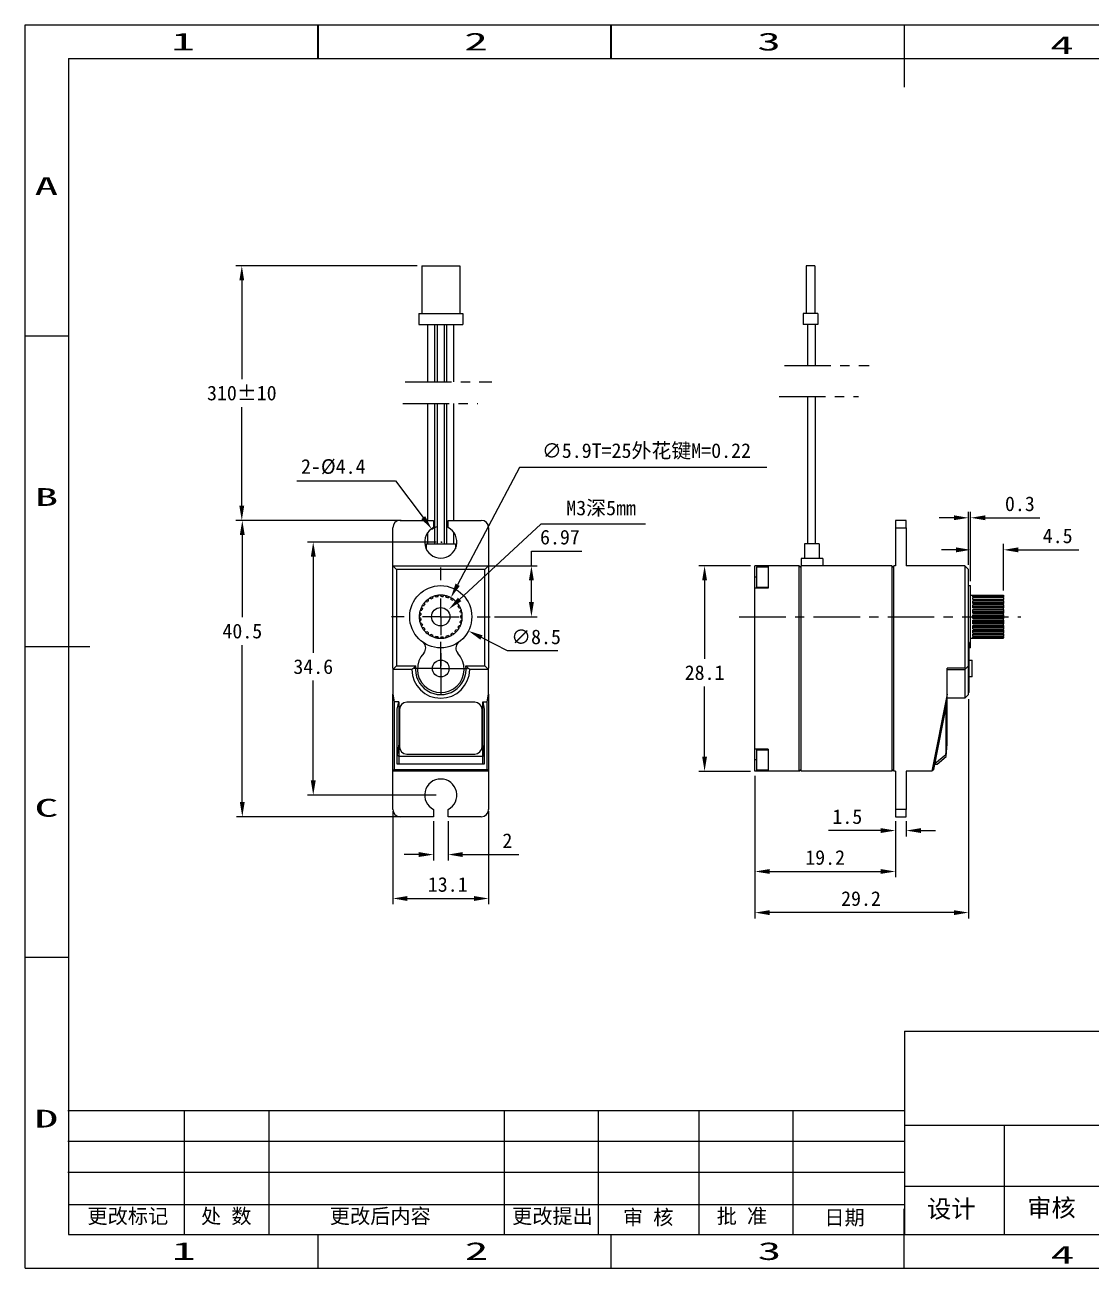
# Model space of a CAD drawing. Header units: millimetres. Extents: x 446 to 686, y -17 to 153.
# Drawn here: x 446 to 591.8, y -16.8 to 153.2 of the extents above; entities that cross this region are included whole.
import ezdxf
from ezdxf.enums import TextEntityAlignment as Align

# ---------------------------------------------------------------- set-up
doc = ezdxf.new("R2010")
doc.units = ezdxf.units.MM
doc.header["$PDSIZE"] = -1
doc.linetypes.add('CENTER', pattern=[10.16, 6.35, -1.27, 1.27, -1.27])
for name, color, linetype in [('中心线', 6, 'CENTER'), ('图框', 7, 'Continuous'), ('标注', 5, 'Continuous')]:
    doc.layers.add(name, color=color, linetype=linetype)
doc.styles.add('style1', font='', dxfattribs={"height": 3.5})
doc.styles.get('style1').set_extended_font_data('FangSong_GB2312')
doc.dimstyles.new('副本 Standard', dxfattribs={"dimtxt": 2, "dimasz": 2, "dimexe": 0.8, "dimexo": 0.625, "dimgap": 0.9, "dimtad": 1, "dimtih": 1, "dimtoh": 1, "dimdsep": 46, "dimtxsty": 'Standard', "dimcen": 0.09, "dimclrd": 5, "dimclre": 5, "dimadec": 3, "dimazin": 2, "dimtfac": 1, "dimtdec": 4, "dimtofl": 0, "dimtmove": 0, "dimatfit": 3, "dimfxl": 0, "dimtolj": 1, "dimtzin": 0, "dimarcsym": 0})

# ---------------------------------------------------------------- blocks, each defined once
blk = doc.blocks.new('SW_CENTERMARKSYMBOL_0')
at = {"layer": '图框', "color": 0}
for p, q in [((0, 5), (0, 6.75)), ((0, 0), (0, 2.5)), ((-5, 0), (-6.75, 0)), ((0, 0), (-2.5, 0)), ((0, 0), (0, -2.5)), ((0, 0), (2.5, 0)), ((5, 0), (6.75, 0)), ((0, -5), (0, -6.75))]:
    blk.add_line(p, q, dxfattribs=at)
blk = doc.blocks.new('SW_CENTERMARKSYMBOL_1')
at = {"layer": '图框', "color": 0}
for p, q in [((0, 2.5), (0, 3.65)), ((0, 0), (0, 2.5)), ((-2.5, 0), (-3.65, 0)), ((0, 0), (-2.5, 0)), ((0, 0), (0, -2.5)), ((0, 0), (2.5, 0)), ((2.5, 0), (3.65, 0)), ((0, -2.5), (0, -3.65))]:
    blk.add_line(p, q, dxfattribs=at)
blk = doc.blocks.new('*D57')
at = {"layer": 'Defpoints', "color": 0}
for p in [(502.86, 82.48), (485.42, 47.88), (502.86, 47.88)]:
    blk.add_point(p, dxfattribs=at)
at = {"layer": '标注', "color": 5, "lineweight": -2}
for p, q in [((502.23, 82.48), (484.62, 82.48)), ((485.42, 80.48), (485.42, 67.33)), ((485.42, 49.88), (485.42, 63.53)), ((502.23, 47.88), (484.62, 47.88))]:
    blk.add_line(p, q, dxfattribs=at)
at = {"layer": '标注', "color": 5}
for points in [[(485.09, 80.48), (485.76, 80.48), (485.42, 82.48)], [(485.09, 49.88), (485.76, 49.88), (485.42, 47.88)]]:
    blk.add_solid(points, dxfattribs=at)
at = {"layer": '标注', "color": 0, "insert": (485.42, 65.43), "char_height": 2, "attachment_point": 5}
blk.add_mtext('\\A1;34.6', dxfattribs=at)
blk = doc.blocks.new('*D58')
at = {"layer": 'Defpoints', "color": 0}
for p in [(498.06, 85.43), (475.72, 44.93), (498.09, 44.93)]:
    blk.add_point(p, dxfattribs=at)
at = {"layer": '标注', "color": 5, "lineweight": -2}
for p, q in [((497.43, 85.43), (474.92, 85.43)), ((475.72, 83.43), (475.72, 72.19)), ((475.72, 46.93), (475.72, 68.39)), ((497.47, 44.93), (474.92, 44.93))]:
    blk.add_line(p, q, dxfattribs=at)
at = {"layer": '标注', "color": 5}
for points in [[(475.38, 83.43), (476.05, 83.43), (475.72, 85.43)], [(475.38, 46.93), (476.05, 46.93), (475.72, 44.93)]]:
    blk.add_solid(points, dxfattribs=at)
at = {"layer": '标注', "color": 0, "insert": (475.72, 70.29), "char_height": 2, "attachment_point": 5}
blk.add_mtext('\\A1;40.5', dxfattribs=at)
blk = doc.blocks.new('*D59')
at = {"layer": 'Defpoints', "color": 0}
for p in [(496.31, 46.31), (509.41, 46.31), (509.41, 33.75)]:
    blk.add_point(p, dxfattribs=at)
at = {"layer": '标注', "color": 5, "lineweight": -2}
for p, q in [((496.31, 45.69), (496.31, 32.95)), ((509.41, 45.69), (509.41, 32.95)), ((498.31, 33.75), (507.41, 33.75))]:
    blk.add_line(p, q, dxfattribs=at)
at = {"layer": '标注', "color": 5}
for points in [[(498.31, 34.08), (498.31, 33.41), (496.31, 33.75)], [(507.41, 34.08), (507.41, 33.41), (509.41, 33.75)]]:
    blk.add_solid(points, dxfattribs=at)
at = {"layer": '标注', "color": 0, "insert": (503.81, 35.65), "char_height": 2, "attachment_point": 5}
blk.add_mtext('\\A1;13.1', dxfattribs=at)
blk = doc.blocks.new('*D60')
at = {"layer": 'Defpoints', "color": 0}
for p in [(501.86, 44.93), (503.86, 44.93), (501.86, 39.75)]:
    blk.add_point(p, dxfattribs=at)
at = {"layer": '标注', "color": 5, "lineweight": -2}
for p, q in [((501.86, 44.31), (501.86, 38.95)), ((503.86, 44.31), (503.86, 38.95)), ((499.86, 39.75), (497.86, 39.75)), ((505.86, 39.75), (513.54, 39.75))]:
    blk.add_line(p, q, dxfattribs=at)
at = {"layer": '标注', "color": 5}
for points in [[(499.86, 40.09), (499.86, 39.42), (501.86, 39.75)], [(505.86, 40.09), (505.86, 39.42), (503.86, 39.75)]]:
    blk.add_solid(points, dxfattribs=at)
at = {"layer": '标注', "color": 0, "insert": (511.97, 41.65), "char_height": 2, "attachment_point": 5}
blk.add_mtext('\\A1;2', dxfattribs=at)
blk = doc.blocks.new('*D61')
at = {"layer": 'Defpoints', "color": 0}
for p in [(502.02, 79.23), (515.26, 79.23), (509.61, 72.26)]:
    blk.add_point(p, dxfattribs=at)
at = {"layer": '标注', "color": 5, "lineweight": -2}
for p, q in [((515.26, 79.23), (515.26, 81.23)), ((515.26, 81.23), (522.16, 81.23)), ((502.64, 79.23), (516.06, 79.23)), ((515.26, 74.26), (515.26, 77.23)), ((510.23, 72.26), (516.06, 72.26))]:
    blk.add_line(p, q, dxfattribs=at)
at = {"layer": '标注', "color": 5}
for points in [[(514.92, 77.23), (515.59, 77.23), (515.26, 79.23)], [(514.92, 74.26), (515.59, 74.26), (515.26, 72.26)]]:
    blk.add_solid(points, dxfattribs=at)
at = {"layer": '标注', "color": 0, "insert": (519.16, 83.13), "char_height": 2, "attachment_point": 5}
blk.add_mtext('\\A1;6.97', dxfattribs=at)
blk = doc.blocks.new('*D62')
at = {"layer": 'Defpoints', "color": 0}
for p in [(545.83, 79.23), (538.94, 51.13), (545.83, 51.13)]:
    blk.add_point(p, dxfattribs=at)
at = {"layer": '标注', "color": 5, "lineweight": -2}
for p, q in [((545.2, 79.23), (538.14, 79.23)), ((538.94, 77.23), (538.94, 66.51)), ((538.94, 53.13), (538.94, 62.71)), ((545.2, 51.13), (538.14, 51.13))]:
    blk.add_line(p, q, dxfattribs=at)
at = {"layer": '标注', "color": 5}
for points in [[(538.61, 77.23), (539.27, 77.23), (538.94, 79.23)], [(538.61, 53.13), (539.27, 53.13), (538.94, 51.13)]]:
    blk.add_solid(points, dxfattribs=at)
at = {"layer": '标注', "color": 0, "insert": (538.94, 64.61), "char_height": 2, "attachment_point": 5}
blk.add_mtext('\\A1;28.1', dxfattribs=at)
blk = doc.blocks.new('*D63')
at = {"layer": 'Defpoints', "color": 0}
for p in [(545.83, 51.13), (565.03, 44.93), (565.03, 37.44)]:
    blk.add_point(p, dxfattribs=at)
at = {"layer": '标注', "color": 5, "lineweight": -2}
for p, q in [((545.83, 50.51), (545.83, 36.64)), ((565.03, 44.31), (565.03, 36.64)), ((547.83, 37.44), (563.03, 37.44))]:
    blk.add_line(p, q, dxfattribs=at)
at = {"layer": '标注', "color": 5}
for points in [[(547.83, 37.77), (547.83, 37.11), (545.83, 37.44)], [(563.03, 37.77), (563.03, 37.11), (565.03, 37.44)]]:
    blk.add_solid(points, dxfattribs=at)
at = {"layer": '标注', "color": 0, "insert": (555.43, 39.34), "char_height": 2, "attachment_point": 5}
blk.add_mtext('\\A1;19.2', dxfattribs=at)
blk = doc.blocks.new('*D64')
at = {"layer": 'Defpoints', "color": 0}
for p in [(575.03, 61.62), (545.83, 51.13), (545.83, 31.82)]:
    blk.add_point(p, dxfattribs=at)
at = {"layer": '标注', "color": 5, "lineweight": -2}
for p, q in [((575.03, 61), (575.03, 31.02)), ((545.83, 50.51), (545.83, 31.02)), ((573.03, 31.82), (547.83, 31.82))]:
    blk.add_line(p, q, dxfattribs=at)
at = {"layer": '标注', "color": 5}
for points in [[(547.83, 32.15), (547.83, 31.48), (545.83, 31.82)], [(573.03, 32.15), (573.03, 31.48), (575.03, 31.82)]]:
    blk.add_solid(points, dxfattribs=at)
at = {"layer": '标注', "color": 0, "insert": (560.33, 33.72), "char_height": 2, "attachment_point": 5}
blk.add_mtext('\\A1;29.2', dxfattribs=at)
blk = doc.blocks.new('*D65')
at = {"layer": 'Defpoints', "color": 0}
for p in [(575.33, 85.79), (575.03, 78.73), (575.33, 76.51)]:
    blk.add_point(p, dxfattribs=at)
at = {"layer": '标注', "color": 5, "lineweight": -2}
for p, q in [((573.03, 85.79), (571.03, 85.79)), ((575.03, 79.36), (575.03, 86.59)), ((575.33, 77.14), (575.33, 86.59)), ((577.33, 85.79), (584.8, 85.79))]:
    blk.add_line(p, q, dxfattribs=at)
at = {"layer": '标注', "color": 5}
for points in [[(573.03, 86.13), (573.03, 85.46), (575.03, 85.79)], [(577.33, 86.13), (577.33, 85.46), (575.33, 85.79)]]:
    blk.add_solid(points, dxfattribs=at)
at = {"layer": '标注', "color": 0, "insert": (582.06, 87.69), "char_height": 2, "attachment_point": 5}
blk.add_mtext('\\A1;0.3', dxfattribs=at)
blk = doc.blocks.new('*D66')
at = {"layer": 'Defpoints', "color": 0}
for p in [(579.83, 81.41), (575.33, 76.51), (579.83, 75.21)]:
    blk.add_point(p, dxfattribs=at)
at = {"layer": '标注', "color": 5, "lineweight": -2}
for p, q in [((575.33, 77.14), (575.33, 82.21)), ((579.83, 75.84), (579.83, 82.21)), ((573.33, 81.41), (571.33, 81.41)), ((581.83, 81.41), (590.13, 81.41))]:
    blk.add_line(p, q, dxfattribs=at)
at = {"layer": '标注', "color": 5}
for points in [[(573.33, 81.74), (573.33, 81.07), (575.33, 81.41)], [(581.83, 81.74), (581.83, 81.07), (579.83, 81.41)]]:
    blk.add_solid(points, dxfattribs=at)
at = {"layer": '标注', "color": 0, "insert": (587.23, 83.31), "char_height": 2, "attachment_point": 5}
blk.add_mtext('\\A1;4.5', dxfattribs=at)
blk = doc.blocks.new('*D67')
at = {"layer": 'Defpoints', "color": 0}
for p in [(500.26, 120.23), (475.65, 85.43), (498.06, 85.43)]:
    blk.add_point(p, dxfattribs=at)
at = {"layer": '标注', "color": 5, "lineweight": -2}
for p, q in [((499.63, 120.23), (474.85, 120.23)), ((475.65, 118.23), (475.65, 104.73)), ((475.65, 87.43), (475.65, 100.93)), ((497.43, 85.43), (474.85, 85.43))]:
    blk.add_line(p, q, dxfattribs=at)
at = {"layer": '标注', "color": 5}
for points in [[(475.32, 118.23), (475.98, 118.23), (475.65, 120.23)], [(475.32, 87.43), (475.98, 87.43), (475.65, 85.43)]]:
    blk.add_solid(points, dxfattribs=at)
at = {"layer": '标注', "color": 0, "insert": (475.65, 102.83), "char_height": 2, "attachment_point": 5}
blk.add_mtext('\\A1;310%%P10', dxfattribs=at)
blk = doc.blocks.new('*D68')
at = {"layer": 'Defpoints', "color": 0}
for p in [(501.66, 84.2), (504.24, 80.76)]:
    blk.add_point(p, dxfattribs=at)
at = {"layer": '标注', "color": 5, "lineweight": -2}
for p, q in [((483.16, 90.86), (496.69, 90.86)), ((496.69, 90.86), (500.46, 85.81)), ((502.86, 82.48), (503.04, 82.48)), ((502.95, 82.39), (502.95, 82.57))]:
    blk.add_line(p, q, dxfattribs=at)
blk.add_arc((502.95, 82.48), 2.15, 105.4729, 127.2037, dxfattribs=at)
at = {"layer": '标注', "color": 5}
blk.add_solid([(500.73, 86.01), (500.2, 85.61), (501.66, 84.2)], dxfattribs=at)
at = {"layer": '标注', "color": 0, "insert": (488.16, 92.76), "char_height": 2, "attachment_point": 5}
blk.add_mtext('\\A1;2-%%C4.4', dxfattribs=at)
blk = doc.blocks.new('*D69')
at = {"layer": 'Defpoints', "color": 0}
for p in [(504.24, 74.87), (501.48, 69.65)]:
    blk.add_point(p, dxfattribs=at)
at = {"layer": '标注', "color": 5, "lineweight": -2}
for p, q in [((513.63, 92.66), (505.17, 76.64)), ((547.45, 92.66), (513.63, 92.66)), ((502.77, 72.26), (502.95, 72.26)), ((502.86, 72.17), (502.86, 72.35))]:
    blk.add_line(p, q, dxfattribs=at)
at = {"layer": '标注', "color": 5}
blk.add_solid([(504.88, 76.79), (505.47, 76.48), (504.24, 74.87)], dxfattribs=at)
at = {"layer": '标注', "color": 0, "insert": (530.99, 94.86), "char_height": 2, "attachment_point": 5}
blk.add_mtext('\\A1;∅5.9T=25{\\fSimSun|b0|i0|c134|p2;外花键}M=0.22', dxfattribs=at)
blk = doc.blocks.new('*D70')
at = {"layer": 'Defpoints', "color": 0}
for p in [(503.96, 73.28), (501.76, 71.24)]:
    blk.add_point(p, dxfattribs=at)
at = {"layer": '标注', "color": 5, "lineweight": -2}
for p, q in [((516.56, 84.9), (505.43, 74.64)), ((530.88, 84.9), (516.56, 84.9)), ((502.77, 72.26), (502.95, 72.26)), ((502.86, 72.17), (502.86, 72.35))]:
    blk.add_line(p, q, dxfattribs=at)
at = {"layer": '标注', "color": 5}
blk.add_solid([(505.21, 74.88), (505.66, 74.39), (503.96, 73.28)], dxfattribs=at)
at = {"layer": '标注', "color": 0, "insert": (524.79, 87.04), "char_height": 2, "attachment_point": 5}
blk.add_mtext('\\A1;M3{\\fSimSun|b0|i0|c134|p2;深}5mm', dxfattribs=at)
blk = doc.blocks.new('*D71')
at = {"layer": 'Defpoints', "color": 0}
for p in [(565.03, 44.63), (566.53, 44.93), (565.03, 43.03)]:
    blk.add_point(p, dxfattribs=at)
at = {"layer": '标注', "color": 5, "lineweight": -2}
for p, q in [((566.53, 44.31), (566.53, 42.23)), ((563.03, 43.03), (555.9, 43.03)), ((565.03, 44.01), (565.03, 42.23)), ((568.53, 43.03), (570.53, 43.03))]:
    blk.add_line(p, q, dxfattribs=at)
at = {"layer": '标注', "color": 5}
for points in [[(563.03, 43.37), (563.03, 42.7), (565.03, 43.03)], [(568.53, 43.37), (568.53, 42.7), (566.53, 43.03)]]:
    blk.add_solid(points, dxfattribs=at)
at = {"layer": '标注', "color": 0, "insert": (558.46, 44.93), "char_height": 2, "attachment_point": 5}
blk.add_mtext('\\A1;1.5', dxfattribs=at)
blk = doc.blocks.new('*D72')
at = {"layer": 'Defpoints', "color": 0}
for p in [(499.07, 74.19), (506.65, 70.33)]:
    blk.add_point(p, dxfattribs=at)
at = {"layer": '标注', "color": 5, "lineweight": -2}
for p, q in [((502.77, 72.26), (502.95, 72.26)), ((502.86, 72.17), (502.86, 72.35)), ((511.99, 67.6), (508.43, 69.42)), ((518.89, 67.6), (511.99, 67.6))]:
    blk.add_line(p, q, dxfattribs=at)
at = {"layer": '标注', "color": 5}
blk.add_solid([(508.58, 69.72), (508.28, 69.13), (506.65, 70.33)], dxfattribs=at)
at = {"layer": '标注', "color": 0, "insert": (515.89, 69.5), "char_height": 2, "attachment_point": 5}
blk.add_mtext('\\A1;∅8.5', dxfattribs=at)

msp = doc.modelspace()

# ---------------------------------------------------------------- linework, layer by layer
at = {"color": 5, "linetype": 'Continuous'}
for p, q in [((446.043, -16.785), (446.043, 153.176)), ((446.043, 153.176), (686.416, 153.176)), ((486.043, 148.556), (486.043, 153.176)), ((486.105, 153.176), (486.105, 148.556)), ((526.105, 148.556), (526.105, 153.176)), ((526.168, 153.176), (526.168, 148.556)), ((566.23, 153.176), (566.23, 144.641)), ((445.981, 148.556), (446.043, 148.556)), ((446.043, 110.686), (451.971, 110.686)), ((446.043, 68.196), (454.849, 68.196)), ((446.043, 25.706), (451.971, 25.706)), ((566.292, 15.589), (601.084, 15.589)), ((467.779, 4.763), (467.779, -12.165)), ((479.361, 4.763), (479.361, -12.165)), ((511.526, 4.763), (511.526, -12.165)), ((524.403, 4.763), (524.403, -12.165)), ((538.147, 4.763), (538.147, -12.165)), ((551.024, 4.763), (551.024, -12.165)), ((566.292, 2.765), (625.535, 2.765)), ((579.889, 2.765), (579.889, -12.165)), ((451.871, 0.564), (566.192, 0.564)), ((451.871, -3.679), (566.192, -3.679)), ((566.292, -5.594), (678.323, -5.594)), ((451.971, -8.076), (566.192, -8.076)), ((566.23, -16.785), (566.23, -8.691)), ((486.105, -16.785), (486.105, -12.165)), ((526.168, -16.785), (526.168, -12.165)), ((446.043, -16.785), (686.416, -16.785))]:
    msp.add_line(p, q, dxfattribs=at)
at = {"color": 7, "linetype": 'Continuous'}
for p, q in [((451.971, 148.556), (451.971, -12.165)), ((451.971, 148.556), (678.323, 148.556)), ((566.292, 15.589), (566.292, -12.165)), ((451.971, -12.165), (678.323, -12.165))]:
    msp.add_line(p, q, dxfattribs=at)
at = {"color": 7, "linetype": 'Continuous', "lineweight": 25}
for p, q in [((500.259, 120.232), (500.259, 113.732)), ((500.259, 120.232), (505.459, 120.232)), ((505.459, 120.232), (505.459, 113.732)), ((554.028, 120.232), (552.828, 120.232)), ((552.828, 120.232), (552.828, 113.732)), ((554.028, 120.232), (554.028, 113.732)), ((499.859, 113.732), (499.859, 112.232)), ((499.859, 113.732), (505.859, 113.732)), ((499.859, 112.232), (505.859, 112.232)), ((501.059, 112.232), (501.059, 104.357)), ((502.059, 104.357), (502.059, 112.232)), ((502.359, 112.232), (502.359, 104.357)), ((503.359, 104.357), (503.359, 112.232)), ((503.659, 112.232), (503.659, 104.357)), ((504.659, 104.357), (504.659, 112.232)), ((505.859, 113.732), (505.859, 112.232)), ((552.428, 113.732), (552.428, 112.232)), ((554.428, 113.732), (552.428, 113.732)), ((554.428, 112.232), (552.428, 112.232)), ((553.047, 106.628), (553.047, 112.232)), ((554.047, 112.232), (554.047, 106.628)), ((554.428, 113.732), (554.428, 112.232)), ((553.047, 82.232), (553.047, 102.383)), ((554.047, 102.383), (554.047, 82.232)), ((501.059, 101.429), (501.059, 85.432)), ((502.059, 82.232), (502.059, 101.429)), ((502.359, 101.429), (502.359, 82.232)), ((503.359, 82.232), (503.359, 101.429)), ((503.659, 101.429), (503.659, 82.232)), ((504.659, 85.432), (504.659, 101.429)), ((497.309, 85.432), (501.859, 85.432)), ((501.859, 85.432), (501.859, 84.442)), ((503.859, 84.442), (503.859, 85.432)), ((503.859, 85.432), (508.409, 85.432)), ((566.528, 85.432), (565.028, 85.432)), ((565.028, 85.432), (565.028, 84.432)), ((566.528, 84.432), (566.528, 85.432)), ((496.309, 79.232), (496.309, 84.432)), ((501.059, 83.747), (501.059, 82.232)), ((504.659, 82.232), (504.659, 83.747)), ((509.409, 84.432), (509.409, 79.232)), ((565.028, 84.432), (566.528, 84.432)), ((565.028, 84.432), (565.028, 79.232)), ((566.528, 84.432), (566.528, 79.232)), ((500.859, 82.232), (504.859, 82.232)), ((500.859, 82.232), (500.859, 81.566)), ((504.859, 82.232), (504.859, 81.566)), ((552.628, 82.232), (552.628, 80.232)), ((554.628, 82.232), (552.628, 82.232)), ((554.628, 82.232), (554.628, 80.232)), ((555.128, 80.232), (552.128, 80.232)), ((552.128, 80.232), (552.128, 79.232)), ((555.128, 80.232), (555.128, 79.232)), ((496.809, 78.732), (496.309, 79.232)), ((496.309, 79.232), (509.409, 79.232)), ((496.309, 65.232), (496.309, 79.232)), ((508.909, 78.732), (496.809, 78.732)), ((496.809, 78.732), (496.809, 65.532)), ((508.909, 78.732), (509.409, 79.232)), ((508.909, 65.532), (508.909, 78.732)), ((509.409, 79.232), (509.409, 65.232)), ((545.828, 77.682), (545.828, 79.232)), ((547.628, 79.232), (545.828, 79.232)), ((546.028, 79.082), (547.628, 79.082)), ((546.028, 79.082), (546.028, 76.282)), ((547.628, 79.232), (547.628, 76.182)), ((551.828, 79.232), (547.628, 79.232)), ((551.828, 79.232), (551.828, 51.132)), ((552.128, 78.932), (551.828, 79.232)), ((552.128, 51.132), (552.128, 79.232)), ((564.528, 79.232), (552.128, 79.232)), ((564.528, 79.232), (564.528, 51.132)), ((564.828, 78.932), (564.528, 79.232)), ((565.028, 79.232), (564.828, 79.232)), ((564.828, 51.132), (564.828, 79.232)), ((574.528, 79.232), (566.528, 79.232)), ((574.528, 79.232), (574.528, 65.232)), ((575.028, 78.732), (574.528, 79.232)), ((575.028, 65.532), (575.028, 78.732)), ((545.828, 76.182), (545.828, 77.682)), ((575.028, 76.512), (575.328, 76.512)), ((575.328, 68.012), (575.328, 76.512)), ((501.381, 74.815), (501.594, 74.704)), ((501.784, 74.793), (501.834, 75.028)), ((502.062, 75.103), (502.241, 74.942)), ((502.448, 74.981), (502.554, 75.196)), ((502.794, 75.211), (502.927, 75.011)), ((503.137, 74.998), (503.294, 75.18)), ((503.529, 75.135), (503.608, 74.908)), ((503.808, 74.843), (504.006, 74.98)), ((504.223, 74.878), (504.243, 74.639)), ((545.828, 54.182), (545.828, 76.182)), ((547.628, 76.182), (545.828, 76.182)), ((547.628, 76.282), (546.028, 76.282)), ((575.328, 75.212), (575.628, 75.212)), ((575.628, 75.18), (575.628, 75.212)), ((575.628, 75.211), (579.828, 75.211)), ((575.628, 75.18), (579.828, 75.18)), ((575.628, 74.98), (575.628, 75.135)), ((575.628, 75.135), (579.828, 75.135)), ((575.628, 74.98), (579.828, 74.98)), ((575.628, 74.61), (575.628, 74.878)), ((575.628, 74.878), (579.828, 74.878)), ((579.828, 75.211), (579.828, 75.18)), ((579.828, 75.135), (579.828, 75.18)), ((579.828, 75.135), (579.828, 74.98)), ((579.828, 74.878), (579.828, 74.98)), ((579.828, 74.878), (579.828, 74.639)), ((500.034, 73.111), (500.265, 73.176)), ((500.343, 73.372), (500.218, 73.577)), ((500.334, 73.787), (500.574, 73.792)), ((500.698, 73.963), (500.628, 74.192)), ((500.793, 74.367), (501.026, 74.312)), ((501.189, 74.447), (501.178, 74.687)), ((504.42, 74.526), (504.646, 74.61)), ((504.83, 74.457), (504.79, 74.22)), ((504.934, 74.067), (505.173, 74.092)), ((505.314, 73.898), (505.216, 73.678)), ((505.318, 73.494), (505.556, 73.459)), ((505.644, 73.236), (505.495, 73.048)), ((575.628, 74.639), (579.828, 74.639)), ((575.628, 74.61), (579.828, 74.61)), ((575.628, 74.092), (575.628, 74.457)), ((575.628, 74.457), (579.828, 74.457)), ((575.628, 74.22), (579.828, 74.22)), ((575.628, 74.092), (579.828, 74.092)), ((575.628, 73.459), (575.628, 73.898)), ((575.628, 73.898), (579.828, 73.898)), ((575.628, 73.678), (579.828, 73.678)), ((575.628, 73.494), (579.828, 73.494)), ((575.628, 73.459), (579.828, 73.459)), ((575.628, 72.751), (575.628, 73.236)), ((575.628, 73.236), (579.828, 73.236)), ((579.828, 74.639), (579.828, 74.61)), ((579.828, 74.457), (579.828, 74.61)), ((579.828, 74.457), (579.828, 74.22)), ((579.828, 74.22), (579.828, 74.067)), ((579.828, 73.898), (579.828, 74.092)), ((579.828, 73.898), (579.828, 73.678)), ((579.828, 73.678), (579.828, 73.494)), ((579.828, 73.494), (579.828, 73.459)), ((579.828, 73.236), (579.828, 73.459)), ((579.828, 73.236), (579.828, 73.048)), ((499.912, 72.382), (500.12, 72.502)), ((500.12, 72.022), (499.912, 72.142)), ((500.146, 72.711), (499.974, 72.879)), ((499.974, 71.645), (500.146, 71.813)), ((500.265, 71.348), (500.034, 71.413)), ((505.495, 71.477), (505.644, 71.289)), ((505.547, 72.844), (505.768, 72.751)), ((505.768, 71.774), (505.547, 71.681)), ((505.798, 72.513), (505.607, 72.367)), ((505.607, 72.157), (505.798, 72.012)), ((575.628, 73.048), (579.828, 73.048)), ((575.628, 72.844), (579.828, 72.844)), ((575.628, 72.751), (579.828, 72.751)), ((575.628, 72.012), (575.628, 72.513)), ((575.628, 72.513), (579.828, 72.513)), ((575.628, 72.367), (579.828, 72.367)), ((575.628, 72.157), (579.828, 72.157)), ((575.628, 72.012), (579.828, 72.012)), ((575.628, 71.289), (575.628, 71.774)), ((575.628, 71.774), (579.828, 71.774)), ((575.628, 71.681), (579.828, 71.681)), ((575.628, 71.477), (579.828, 71.477)), ((579.828, 73.048), (579.828, 72.844)), ((579.828, 72.844), (579.828, 72.751)), ((579.828, 72.513), (579.828, 72.751)), ((579.828, 72.513), (579.828, 72.367)), ((579.828, 72.367), (579.828, 72.157)), ((579.828, 72.157), (579.828, 72.012)), ((579.828, 71.774), (579.828, 72.012)), ((579.828, 71.774), (579.828, 71.681)), ((579.828, 71.681), (579.828, 71.477)), ((579.828, 71.477), (579.828, 71.289)), ((500.218, 70.947), (500.343, 71.153)), ((500.574, 70.732), (500.334, 70.737)), ((500.628, 70.332), (500.698, 70.562)), ((501.026, 70.212), (500.793, 70.157)), ((501.178, 69.838), (501.189, 70.078)), ((501.594, 69.821), (501.381, 69.709)), ((501.834, 69.496), (501.784, 69.731)), ((504.243, 69.886), (504.223, 69.646)), ((504.646, 69.915), (504.42, 69.998)), ((504.79, 70.304), (504.83, 70.068)), ((505.173, 70.433), (504.934, 70.458)), ((505.216, 70.846), (505.314, 70.627)), ((505.556, 71.066), (505.318, 71.031)), ((575.628, 71.289), (579.828, 71.289)), ((575.628, 70.627), (575.628, 71.066)), ((575.628, 71.066), (579.828, 71.066)), ((575.628, 71.031), (579.828, 71.031)), ((575.628, 70.846), (579.828, 70.846)), ((575.628, 70.627), (579.828, 70.627)), ((575.628, 70.068), (575.628, 70.433)), ((575.628, 70.433), (579.828, 70.433)), ((575.628, 70.304), (579.828, 70.304)), ((575.628, 70.068), (579.828, 70.068)), ((575.628, 69.646), (575.628, 69.915)), ((575.628, 69.915), (579.828, 69.915)), ((575.628, 69.886), (579.828, 69.886)), ((579.828, 71.066), (579.828, 71.289)), ((579.828, 71.066), (579.828, 71.031)), ((579.828, 71.031), (579.828, 70.846)), ((579.828, 70.846), (579.828, 70.627)), ((579.828, 70.433), (579.828, 70.627)), ((579.828, 70.458), (579.828, 70.304)), ((579.828, 70.304), (579.828, 70.068)), ((579.828, 69.915), (579.828, 70.068)), ((579.828, 69.915), (579.828, 69.886)), ((579.828, 69.886), (579.828, 69.646)), ((502.241, 69.583), (502.062, 69.422)), ((502.554, 69.328), (502.448, 69.543)), ((502.927, 69.513), (502.794, 69.313)), ((503.294, 69.344), (503.137, 69.526)), ((503.608, 69.616), (503.529, 69.389)), ((504.006, 69.544), (503.808, 69.681)), ((575.128, 68.739), (575.028, 68.739)), ((575.128, 67.276), (575.128, 68.739)), ((575.328, 68.012), (575.128, 68.012)), ((575.628, 69.312), (575.328, 69.312)), ((575.628, 69.646), (579.828, 69.646)), ((575.628, 69.389), (575.628, 69.544)), ((575.628, 69.544), (579.828, 69.544)), ((575.628, 69.389), (579.828, 69.389)), ((575.628, 69.312), (575.628, 69.344)), ((575.628, 69.344), (579.828, 69.344)), ((575.628, 69.313), (579.828, 69.313)), ((579.828, 69.544), (579.828, 69.646)), ((579.828, 69.544), (579.828, 69.389)), ((579.828, 69.344), (579.828, 69.389)), ((579.828, 69.344), (579.828, 69.313)), ((575.128, 67.276), (575.028, 67.276)), ((575.128, 61.892), (575.128, 67.276)), ((575.128, 66.332), (575.528, 66.332)), ((575.528, 64.032), (575.528, 66.332)), ((496.309, 65.232), (496.409, 65.132)), ((496.309, 65.232), (496.309, 61.657)), ((496.809, 65.532), (496.409, 65.132)), ((496.409, 65.132), (496.509, 65.032)), ((498.899, 65.032), (496.509, 65.032)), ((496.809, 65.532), (499.429, 65.532)), ((506.29, 65.532), (508.909, 65.532)), ((509.209, 65.032), (506.819, 65.032)), ((509.309, 65.132), (508.909, 65.532)), ((509.209, 65.032), (509.309, 65.132)), ((509.309, 65.132), (509.409, 65.232)), ((509.409, 61.657), (509.409, 65.232)), ((572.128, 61.657), (572.128, 65.232)), ((574.528, 65.232), (572.128, 65.232)), ((572.128, 65.032), (574.528, 65.032)), ((574.628, 65.132), (574.528, 65.232)), ((574.528, 65.032), (574.628, 65.132)), ((574.528, 65.032), (574.528, 61.122)), ((574.628, 65.132), (575.028, 65.532)), ((575.028, 61.622), (575.028, 65.532)), ((575.528, 64.032), (575.128, 64.032)), ((496.309, 61.657), (496.509, 60.637)), ((496.309, 51.132), (496.309, 61.657)), ((509.209, 60.637), (509.409, 61.657)), ((509.409, 61.657), (509.409, 51.132)), ((572.128, 61.657), (570.024, 51.132)), ((572.128, 60.637), (572.128, 61.657)), ((575.028, 61.622), (574.528, 61.122)), ((575.128, 61.892), (575.028, 61.892)), ((497.109, 60.637), (496.509, 60.637)), ((496.509, 60.637), (496.509, 51.382)), ((496.909, 59.636), (497.109, 60.637)), ((496.909, 53.391), (496.909, 59.636)), ((497.109, 60.637), (497.109, 54.908)), ((497.209, 59.582), (497.209, 54.908)), ((507.509, 60.582), (498.209, 60.582)), ((508.509, 54.908), (508.509, 59.582)), ((508.609, 54.908), (508.609, 60.637)), ((508.609, 60.637), (509.209, 60.637)), ((508.609, 60.637), (508.809, 59.636)), ((508.809, 59.636), (508.809, 53.391)), ((509.209, 51.382), (509.209, 60.637)), ((570.278, 51.382), (572.128, 60.637)), ((571.928, 59.636), (571.928, 53.391)), ((574.528, 61.122), (572.128, 61.122)), ((572.128, 54.908), (572.128, 60.637)), ((497.109, 54.908), (496.909, 53.391)), ((497.109, 54.908), (497.209, 54.908)), ((497.109, 54.908), (497.109, 53.169)), ((497.209, 54.908), (497.209, 54.492)), ((508.509, 54.908), (508.609, 54.908)), ((508.509, 54.492), (508.509, 54.908)), ((508.609, 53.169), (508.609, 54.908)), ((508.809, 53.391), (508.609, 54.908)), ((571.928, 53.391), (572.128, 54.908)), ((571.975, 53.169), (572.128, 54.908)), ((496.909, 53.391), (497.109, 53.169)), ((496.909, 52.134), (496.909, 53.391)), ((508.609, 53.169), (497.109, 53.169)), ((497.109, 53.169), (497.109, 52.132)), ((498.209, 53.492), (507.509, 53.492)), ((508.609, 53.169), (508.809, 53.391)), ((508.609, 52.132), (508.609, 53.169)), ((508.809, 53.391), (508.809, 52.134)), ((547.628, 54.182), (545.828, 54.182)), ((545.828, 52.682), (545.828, 54.182)), ((546.028, 54.082), (547.628, 54.082)), ((546.028, 54.082), (546.028, 51.282)), ((547.628, 54.182), (547.628, 51.132)), ((571.928, 53.391), (570.429, 52.134)), ((570.738, 52.132), (571.975, 53.169)), ((571.975, 53.169), (571.928, 53.391)), ((496.313, 51.132), (496.309, 51.132)), ((496.309, 45.932), (496.309, 51.132)), ((496.509, 51.382), (496.313, 51.132)), ((509.405, 51.132), (496.313, 51.132)), ((496.509, 51.382), (509.209, 51.382)), ((496.91, 52.132), (496.909, 52.134)), ((497.109, 52.132), (496.91, 52.132)), ((508.609, 52.132), (497.109, 52.132)), ((508.808, 52.132), (508.609, 52.132)), ((508.809, 52.134), (508.808, 52.132)), ((509.209, 51.382), (509.405, 51.132)), ((509.409, 51.132), (509.405, 51.132)), ((509.409, 51.132), (509.409, 45.932)), ((545.828, 51.132), (545.828, 52.682)), ((547.628, 51.132), (545.828, 51.132)), ((547.628, 51.282), (546.028, 51.282)), ((551.828, 51.132), (547.628, 51.132)), ((551.828, 51.132), (552.128, 51.432)), ((564.528, 51.132), (552.128, 51.132)), ((564.528, 51.132), (564.828, 51.432)), ((565.028, 51.132), (564.828, 51.132)), ((565.028, 51.132), (565.028, 45.932)), ((566.528, 51.132), (566.528, 45.932)), ((570.024, 51.132), (566.528, 51.132)), ((570.024, 51.132), (570.028, 51.132)), ((570.278, 51.382), (570.028, 51.132)), ((570.428, 52.132), (570.738, 52.132)), ((501.859, 45.923), (501.859, 44.932)), ((503.859, 44.932), (503.859, 45.923)), ((566.528, 45.932), (565.028, 45.932)), ((565.028, 45.932), (565.028, 44.932)), ((566.528, 44.932), (566.528, 45.932)), ((501.859, 44.932), (497.309, 44.932)), ((508.409, 44.932), (503.859, 44.932)), ((565.028, 44.932), (566.528, 44.932))]:
    msp.add_line(p, q, dxfattribs=at)
at = {"color": 8, "linetype": 'Continuous', "lineweight": 25}
for p, q in [((546.028, 77.682), (545.828, 77.682)), ((546.028, 52.682), (545.828, 52.682))]:
    msp.add_line(p, q, dxfattribs=at)
for p, q in [((451.971, 32.516), (451.971, -12.165)), ((451.971, -12.165), (513.026, -12.165)), ((513.026, -12.165), (565.876, -12.165))]:
    msp.add_line(p, q)
at = {"color": 7, "linetype": 'Continuous', "lineweight": 25}
for centre, radius in [((502.859, 72.262), 4.25), ((502.859, 72.262), 1.25), ((502.859, 65.182), 1.15)]:
    msp.add_circle(centre, radius, dxfattribs=at)
for centre, radius, start, end in [((497.309, 84.432), 1, 90, 180), ((508.409, 84.432), 1, 0, 90), ((502.859, 82.482), 2.2, 117.03569, 62.96431), ((502.859, 72.262), 2.95, 120.06916, 124.73084), ((502.859, 72.262), 2.95, 110.33084, 120.06916), ((502.859, 72.262), 2.75, 113.00673, 117.39327), ((502.859, 72.262), 2.95, 105.66916, 110.33084), ((502.859, 72.262), 2.95, 95.93084, 105.66916), ((502.859, 72.262), 2.75, 98.60673, 102.99327), ((502.859, 72.262), 2.95, 91.26916, 95.93084), ((502.859, 72.262), 2.95, 81.53084, 91.26916), ((502.859, 72.262), 2.75, 84.20673, 88.59327), ((502.859, 72.262), 2.95, 76.86916, 81.53084), ((502.859, 72.262), 2.95, 67.13084, 76.86916), ((502.859, 72.262), 2.75, 69.80673, 74.19327), ((502.859, 72.262), 2.95, 62.46916, 67.13084), ((502.859, 72.262), 2.95, 52.73084, 62.46916), ((502.859, 72.262), 2.95, 163.26916, 167.93084), ((502.859, 72.262), 2.95, 153.53084, 163.26916), ((502.859, 72.262), 2.95, 148.86916, 153.53084), ((502.859, 72.262), 2.75, 156.20673, 160.59327), ((502.859, 72.262), 2.95, 139.13084, 148.86916), ((502.859, 72.262), 2.75, 141.80673, 146.19327), ((502.859, 72.262), 2.95, 134.46916, 139.13084), ((502.859, 72.262), 2.95, 124.73084, 134.46916), ((502.859, 72.262), 2.75, 127.40673, 131.79327), ((502.859, 72.262), 2.75, 55.40673, 59.79327), ((502.859, 72.262), 2.95, 48.06916, 52.73084), ((502.859, 72.262), 2.75, 41.00673, 45.39327), ((502.859, 72.262), 2.95, 38.33084, 48.06916), ((502.859, 72.262), 2.95, 33.66916, 38.33084), ((502.859, 72.262), 2.75, 26.60673, 30.99327), ((502.859, 72.262), 2.95, 23.93084, 33.66916), ((502.859, 72.262), 2.95, 19.26916, 23.93084), ((502.859, 72.262), 2.95, 9.53084, 19.26916), ((502.859, 72.262), 2.95, 177.66916, 182.33084), ((502.859, 72.262), 2.95, 167.93084, 177.66916), ((502.859, 72.262), 2.95, 182.33084, 192.06916), ((502.859, 72.262), 2.95, 192.06916, 196.73084), ((502.859, 72.262), 2.95, 196.73084, 206.46916), ((502.859, 72.262), 2.75, 170.60673, 174.99327), ((502.859, 72.262), 2.75, 185.00673, 189.39327), ((502.859, 72.262), 2.75, 12.20673, 16.59327), ((502.859, 72.262), 2.75, 343.40673, 347.79327), ((502.859, 72.262), 2.75, 357.80673, 2.19327), ((502.859, 72.262), 2.95, 340.73084, 350.46916), ((502.859, 72.262), 2.95, 4.86916, 9.53084), ((502.859, 72.262), 2.95, 350.46916, 355.13084), ((502.859, 72.262), 2.95, 355.13084, 4.86916), ((502.859, 72.262), 2.95, 206.46916, 211.13084), ((502.859, 72.262), 2.75, 199.40673, 203.79327), ((502.859, 72.262), 2.95, 211.13084, 220.86916), ((502.859, 72.262), 2.75, 213.80673, 218.19327), ((502.859, 72.262), 2.95, 220.86916, 225.53084), ((502.859, 72.262), 2.95, 225.53084, 235.26916), ((502.859, 72.262), 2.75, 228.20673, 232.59327), ((502.859, 72.262), 2.95, 235.26916, 239.93084), ((502.859, 72.262), 2.95, 239.93084, 249.66916), ((502.859, 72.262), 2.75, 242.60673, 246.99327), ((502.859, 72.262), 2.95, 297.53084, 307.26916), ((502.859, 72.262), 2.75, 300.20673, 304.59327), ((502.859, 72.262), 2.95, 307.26916, 311.93084), ((502.859, 72.262), 2.75, 314.60673, 318.99327), ((502.859, 72.262), 2.95, 311.93084, 321.66916), ((502.859, 72.262), 2.95, 321.66916, 326.33084), ((502.859, 72.262), 2.75, 329.00673, 333.39327), ((502.859, 72.262), 2.95, 326.33084, 336.06916), ((502.859, 72.262), 2.95, 336.06916, 340.73084), ((499.718, 67.974), 1.081, 319.71856, 45), ((502.859, 72.262), 2.95, 249.66916, 254.33084), ((502.859, 72.262), 2.95, 254.33084, 264.06916), ((502.859, 72.262), 2.75, 257.00673, 261.39327), ((502.859, 72.262), 2.95, 264.06916, 268.73084), ((502.859, 72.262), 2.95, 268.73084, 278.46916), ((502.859, 72.262), 2.75, 271.40673, 275.79327), ((502.859, 72.262), 2.95, 278.46916, 283.13084), ((502.859, 72.262), 2.95, 283.13084, 292.86916), ((502.859, 72.262), 2.75, 285.80673, 290.19327), ((502.859, 72.262), 2.95, 292.86916, 297.53084), ((506, 67.974), 1.081, 135, 220.28144), ((502.859, 65.082), 3.19, 136.56007, 43.43993), ((502.859, 65.082), 3.96, 180.72345, 359.27655), ((502.859, 65.082), 3.46, 172.52707, 7.47293), ((498.209, 59.582), 1, 90, 180), ((507.509, 59.582), 1, 0, 90), ((498.209, 54.492), 1, 180, 270), ((507.509, 54.492), 1, 270, 0), ((502.859, 47.882), 2.2, 297.03569, 242.96431), ((497.309, 45.932), 1, 180, 270), ((508.409, 45.932), 1, 270, 0)]:
    msp.add_arc(centre, radius, start, end, dxfattribs=at)
for points in [[(499.429, 65.532), (499.244, 65.37), (499.068, 65.203), (498.899, 65.032)], [(506.819, 65.032), (506.65, 65.203), (506.475, 65.37), (506.29, 65.532)]]:
    msp.add_open_spline(points, degree=3, dxfattribs=at)
at = {"layer": '中心线'}
for p, q in [((549.869, 106.628), (561.441, 106.628)), ((497.975, 104.357), (509.839, 104.357)), ((549.137, 102.383), (559.976, 102.383)), ((497.682, 101.429), (507.935, 101.429)), ((543.688, 72.262), (582.209, 72.262))]:
    msp.add_line(p, q, dxfattribs=at)
at = {"layer": '标注', "color": 0, "lineweight": 13}
msp.add_line((451.871, 4.763), (566.192, 4.763), dxfattribs=at)

# ---------------------------------------------------------------- block references
at = {"layer": '中心线', "rotation": 90}
for name, p in [('SW_CENTERMARKSYMBOL_0', (502.859, 72.262)), ('SW_CENTERMARKSYMBOL_1', (502.859, 65.182))]:
    msp.add_blockref(name, p, dxfattribs=at)

# ---------------------------------------------------------------- texts
at = {"color": 5, "linetype": 'Continuous'}
for s, width, p, p2 in [('1', 3.99672, (466.012, 149.673), (469.25, 149.673)), ('2', 1.99836, (506.074, 149.673), (509.312, 149.673)), ('3', 1.99836, (546.137, 149.673), (549.374, 149.673)), ('4', 1.99836, (586.199, 149.182), (589.436, 149.182)), ('A', 1.99836, (447.306, 129.908), (450.543, 129.908)), ('B', 1.99836, (447.306, 87.417), (450.543, 87.417)), ('C', 1.99836, (447.306, 44.927), (450.543, 44.927)), ('D', 1.99836, (447.306, 2.437), (450.543, 2.437)), ('1', 3.99672, (466.074, -15.668), (469.312, -15.668)), ('2', 1.99836, (506.136, -15.668), (509.374, -15.668)), ('3', 1.99836, (546.199, -15.668), (549.436, -15.668)), ('4', 1.99836, (586.261, -16.159), (589.498, -16.159))]:
    msp.add_text(s, height=2.43, dxfattribs=dict(at, width=width)).set_placement(p, p2, align=Align.FIT)
at = {"color": 0, "lineweight": 13, "char_height": 2.025, "attachment_point": 1, "style": 'style1'}
for s, insert, width in [('更改标记', (454.543, -8.66), 18.22758), ('处 数', (470.079, -8.66), 18.22758), ('更改后内容', (487.689, -8.66), 19.00001), ('更改提出', (512.619, -8.66), 16.68272), ('批 准', (540.601, -8.66), 12.97507), ('{\\H1.2x;设计}', (569.364, -7.456), 12.97507), ('{\\H1.2x;审核}', (583.072, -7.312), 12.97507), ('审 核', (527.771, -8.815), 12.97507), ('日期', (555.316, -8.849), 12.97507)]:
    msp.add_mtext(s, dxfattribs=dict(at, insert=insert, width=width))

# ---------------------------------------------------------------- dimensions: what is measured, and where the dimension line sits
at = {"layer": '标注', "color": 0}
dim = msp.add_linear_dim(base=(475.649, 85.432), p1=(500.259, 120.232), p2=(498.057, 85.432), angle=90, text='310%%P10', dimstyle='副本 Standard', dxfattribs=at)
dim.commit()
dim.dimension.update_dxf_attribs({"geometry": '*D67', "text_midpoint": (475.649, 102.832), "dimtype": 160})
for p1, p2, text, picture, middle in [((501.481, 69.654), (504.237, 74.871), '<>T=25{\\fSimSun|b0|i0|c134|p2;外花键}M=0.22', '*D69', (530.991, 92.658)), ((504.237, 80.76), (501.661, 84.204), '2-%%C4.4', '*D68', (488.161, 90.858)), ((501.757, 71.245), (503.961, 73.28), 'M3{\\fSimSun|b0|i0|c134|p2;深}5mm', '*D70', (524.788, 84.903))]:
    dim = msp.add_diameter_dim_2p(p1=p1, p2=p2, text=text, dimstyle='副本 Standard', dxfattribs=at)
    dim.commit()
    dim.dimension.update_dxf_attribs({"geometry": picture, "text_midpoint": middle, "dimtype": 163})
for base, p1, p2, picture, middle in [((575.328, 85.794), (575.028, 78.732), (575.328, 76.512), '*D65', (582.062, 85.794)), ((579.828, 81.406), (575.328, 76.512), (579.828, 75.211), '*D66', (587.228, 81.406)), ((545.828, 31.816), (575.028, 61.622), (545.828, 51.132), '*D64', (560.328, 31.816)), ((509.409, 33.745), (496.309, 46.315), (509.409, 46.315), '*D59', (503.809, 33.745)), ((501.859, 39.753), (503.859, 44.932), (501.859, 44.932), '*D60', (511.972, 39.753))]:
    dim = msp.add_linear_dim(base=base, p1=p1, p2=p2, dimstyle='副本 Standard', dxfattribs=at)
    dim.commit()
    dim.dimension.update_dxf_attribs({"geometry": picture, "text_midpoint": middle, "dimtype": 160})
for base, p1, p2, picture, middle in [((475.717, 44.932), (498.057, 85.432), (498.094, 44.932), '*D58', (475.717, 70.293)), ((515.256, 79.232), (509.609, 72.262), (502.018, 79.232), '*D61', (519.156, 81.232)), ((485.423, 47.882), (502.859, 82.482), (502.859, 47.882), '*D57', (485.423, 65.434)), ((538.941, 51.132), (545.828, 79.232), (545.828, 51.132), '*D62', (538.941, 64.615))]:
    dim = msp.add_linear_dim(base=base, p1=p1, p2=p2, angle=90, dimstyle='副本 Standard', dxfattribs=at)
    dim.commit()
    dim.dimension.update_dxf_attribs({"geometry": picture, "text_midpoint": middle, "dimtype": 160})
dim = msp.add_diameter_dim_2p(p1=(499.073, 74.193), p2=(506.645, 70.331), dimstyle='副本 Standard', dxfattribs=at)
dim.commit()
dim.dimension.update_dxf_attribs({"geometry": '*D72', "text_midpoint": (515.89, 69.505)})
for base, p1, p2, picture, middle in [((565.028, 37.441), (545.828, 51.132), (565.028, 44.932), '*D63', (555.428, 39.341)), ((565.028, 43.034), (566.528, 44.932), (565.028, 44.632), '*D71', (558.462, 44.934))]:
    dim = msp.add_linear_dim(base=base, p1=p1, p2=p2, dimstyle='副本 Standard', dxfattribs=at)
    dim.commit()
    dim.dimension.update_dxf_attribs({"geometry": picture, "text_midpoint": middle})

doc.saveas('drawing.dxf')
